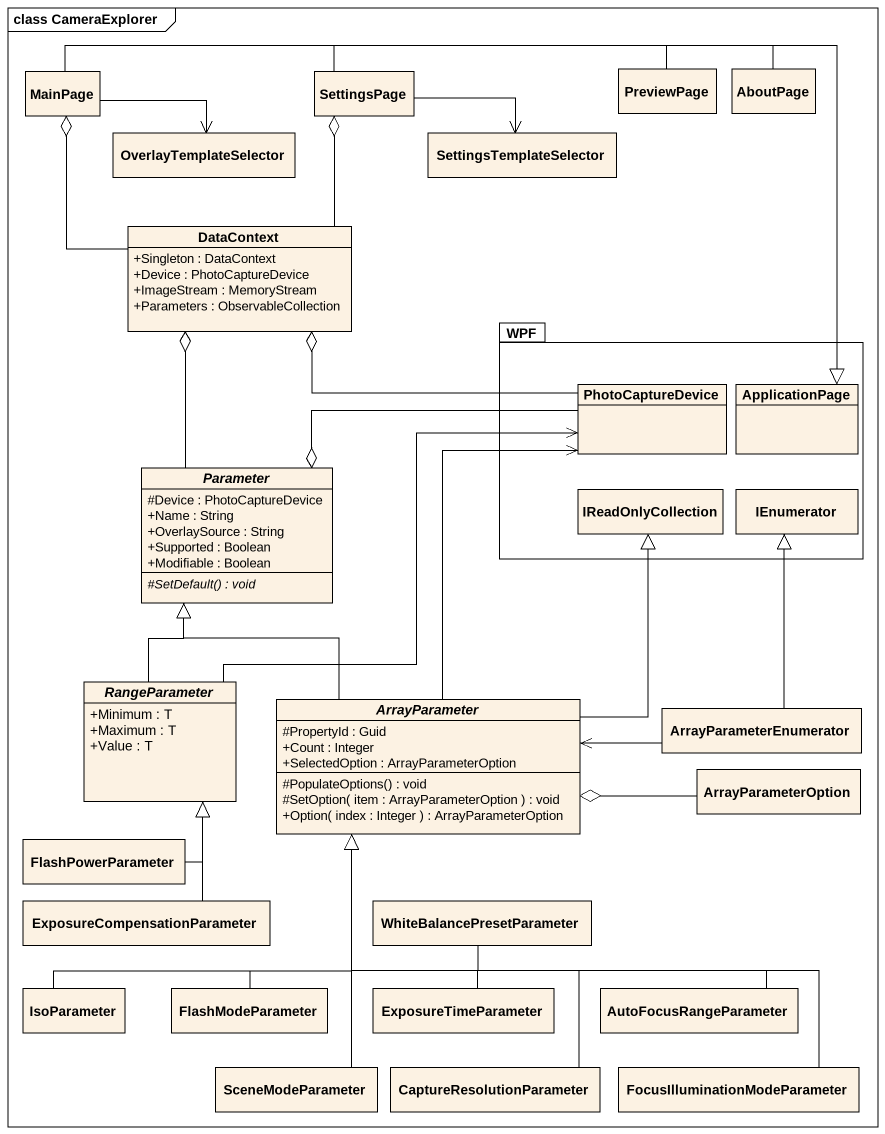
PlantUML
@startuml
mainframe class CameraExplorer
hide circle
hide empty members
skinparam classAttributeIconSize 0
class MainPage
class SettingsPage
class PreviewPage
class AboutPage
class OverlayTemplateSelector
class SettingsTemplateSelector
class DataContext {
  +Singleton : DataContext
  +Device : PhotoCaptureDevice
  +ImageStream : MemoryStream
  +Parameters : ObservableCollection
}
package WPF {
  class PhotoCaptureDevice
  class ApplicationPage
  class IReadOnlyCollection
  class IEnumerator
}
abstract class Parameter {
  #Device : PhotoCaptureDevice
  +Name : String
  +OverlaySource : String
  +Supported : Boolean
  +Modifiable : Boolean
  {abstract} #SetDefault() : void
}
abstract class RangeParameter {
  +Minimum : T
  +Maximum : T
  +Value : T
}
abstract class ArrayParameter {
  #PropertyId : Guid
  +Count : Integer
  +SelectedOption : ArrayParameterOption
  #PopulateOptions() : void
  #SetOption( item : ArrayParameterOption ) : void
  +Option( index : Integer ) : ArrayParameterOption
}
class ArrayParameterEnumerator
class ArrayParameterOption
class FlashPowerParameter
class "ExposureCompensationParameter" as ExposureCompensationParamete
class WhiteBalancePresetParameter
class IsoParameter
class FlashModeParameter
class ExposureTimeParameter
class AutoFocusRangeParameter
class SceneModeParameter
class CaptureResolutionParameter
class "FocusIlluminationModeParameter" as FocusIlluminationModeParamet
MainPage -right-> OverlayTemplateSelector
MainPage o-- DataContext
MainPage -right-|> ApplicationPage
SettingsPage -right-> SettingsTemplateSelector
SettingsPage o-- DataContext
SettingsPage --|> ApplicationPage
PreviewPage --|> ApplicationPage
AboutPage --|> ApplicationPage
DataContext o-right- PhotoCaptureDevice
DataContext o-- Parameter
Parameter o-right- PhotoCaptureDevice
RangeParameter -up-> PhotoCaptureDevice
RangeParameter -up-|> Parameter
ArrayParameter -up-> PhotoCaptureDevice
ArrayParameter -up-|> Parameter
ArrayParameter -up-|> IReadOnlyCollection
ArrayParameter o-right- ArrayParameterOption
ArrayParameterEnumerator -up-|> IEnumerator
ArrayParameterEnumerator -left-> ArrayParameter
FlashPowerParameter -up-|> RangeParameter
ExposureCompensationParamete -up-|> RangeParameter
WhiteBalancePresetParameter -up-|> ArrayParameter
IsoParameter -up-|> ArrayParameter
FlashModeParameter -up-|> ArrayParameter
ExposureTimeParameter -up-|> ArrayParameter
AutoFocusRangeParameter -up-|> ArrayParameter
SceneModeParameter -up-|> ArrayParameter
CaptureResolutionParameter -up-|> ArrayParameter
FocusIlluminationModeParamet -up-|> ArrayParameter
@enduml
